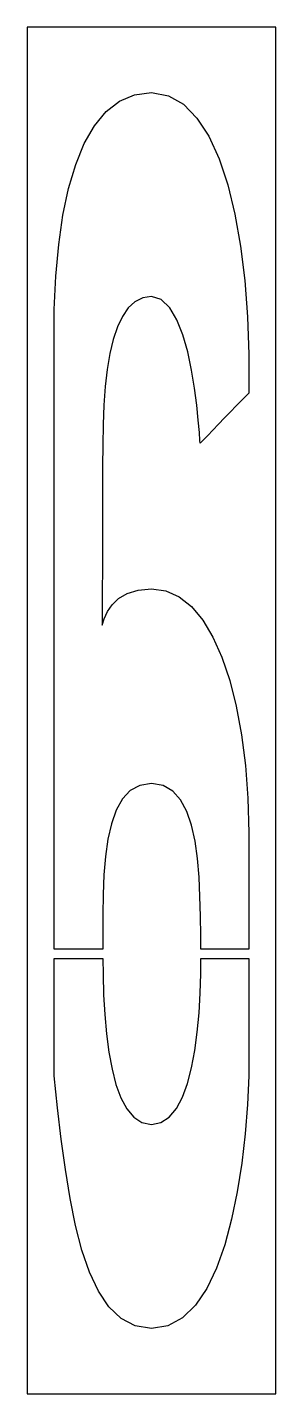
# Model space of a CAD drawing. Extents: x 0 to 20, y 0 to 110.
import ezdxf

# ---------------------------------------------------------------- set-up
doc = ezdxf.new("R2010")
doc.units = 0
doc.layers.add('CUT', color=7, linetype='Continuous')
doc.layers.add('OUTSIDE', color=1, linetype='Continuous')

msp = doc.modelspace()

# ---------------------------------------------------------------- linework, layer by layer
at = {"layer": 'CUT'}
for points in [[(8.0449, 64.408), (8.9171, 64.6824), (9.9951, 64.8), (11.1515, 64.6432), (12.2295, 64.163), (13.2193, 63.3692), (14.1209, 62.2716), (14.9441, 60.9094), (15.6693, 59.2924), (16.2965, 57.4206), (16.8257, 55.343), (17.2471, 53.0498), (17.5607, 50.5802), (17.7567, 47.9342), (17.8449, 45.1412), (17.8449, 43.5144), (17.8449, 41.8778), (17.8449, 40.251), (17.8449, 38.6242), (17.8449, 36.9876), (17.8449, 35.776), (13.9711, 35.776), (13.9641, 36.8798), (13.9445, 38.4478), (13.9053, 40.0354), (13.8367, 41.5838), (13.6995, 43.0832), (13.5035, 44.4846), (13.2193, 45.7586), (12.8371, 46.8758), (12.3373, 47.8068), (11.7101, 48.5124), (10.9359, 48.9534), (9.9951, 49.12), (9.0641, 48.973), (8.2899, 48.5516), (7.6529, 47.8754), (7.1629, 46.9738), (6.7807, 45.886), (6.4965, 44.6316), (6.3005, 43.2498), (6.1731, 41.7602), (6.1045, 40.1922), (6.0751, 38.5752), (6.0751, 36.9582), (6.0751, 35.776), (2.1551, 35.776), (2.1551, 40.2902), (2.1551, 45.2), (2.1551, 50.1), (2.1551, 55.0098), (2.1551, 59.9098), (2.1551, 64.8196), (2.1551, 69.7196), (2.1551, 74.6294), (2.1551, 79.5294), (2.1551, 84.4392), (2.1747, 87.2812), (2.3021, 89.9762), (2.5275, 92.5144), (2.8705, 94.8762), (3.3213, 97.0322), (3.8995, 98.9628), (4.5855, 100.6484), (5.4087, 102.0792), (6.3495, 103.2258), (7.4275, 104.0588), (8.6427, 104.5684), (9.9951, 104.7448), (11.3573, 104.49), (12.5725, 103.804), (13.6603, 102.6966), (14.6109, 101.2266), (15.4439, 99.4234), (16.1397, 97.3262), (16.7179, 94.9644), (17.1785, 92.3772), (17.5117, 89.6136), (17.7371, 86.6932), (17.8449, 83.665), (17.8449, 80.5584), (17.7567, 80.48), (17.5509, 80.2644), (17.2275, 79.9312), (16.8159, 79.5196), (16.3651, 79.0492), (15.8751, 78.5494), (15.3851, 78.0398), (14.9343, 77.5694), (14.5325, 77.148), (14.2091, 76.8148), (13.9935, 76.5894), (13.9151, 76.511), (13.8955, 76.7462), (13.8563, 77.393), (13.7681, 78.3632), (13.6407, 79.5784), (13.4643, 80.9602), (13.2193, 82.4106), (12.9155, 83.8708), (12.5235, 85.2526), (12.0433, 86.458), (11.4651, 87.4282), (10.7889, 88.075), (9.9951, 88.32), (9.2895, 88.222), (8.6623, 87.9084), (8.1233, 87.4086), (7.6529, 86.7324), (7.2511, 85.8798), (6.9179, 84.8704), (6.6533, 83.7336), (6.4377, 82.4596), (6.2809, 81.0778), (6.1731, 79.5882), (6.1045, 78.0202), (6.0751, 76.3738), (6.0653, 74.6588), (6.0653, 72.9144), (6.0555, 71.17), (6.0555, 69.4452), (6.0457, 67.789), (6.0457, 66.2308), (6.0359, 64.8), (6.0359, 63.526), (6.0261, 62.4578), (6.0261, 61.8819), (6.1829, 62.3892), (6.4475, 62.9576), (6.8297, 63.5064), (7.3491, 64.0062)], [(17.8449, 32.0974), (17.8449, 30.4706), (17.8449, 28.8438), (17.8449, 27.2072), (17.8449, 25.5804), (17.7273, 23.2676), (17.5411, 20.9058), (17.2667, 18.5538), (16.9041, 16.2508), (16.4533, 14.0458), (15.8947, 11.978), (15.2283, 10.1062), (14.4443, 8.4794), (13.5329, 7.127), (12.4941, 6.1078), (11.3181, 5.4708), (9.9951, 5.2552), (8.6917, 5.4708), (7.5549, 6.0588), (6.5749, 6.9996), (5.7321, 8.2442), (5.0069, 9.7828), (4.3993, 11.5566), (3.8799, 13.546), (3.4389, 15.7216), (3.0665, 18.0442), (2.7333, 20.4844), (2.4393, 23.0128), (2.1551, 25.5804), (2.1551, 30.4804), (2.1551, 35.024), (6.079, 35.024), (6.0947, 33.734), (6.1437, 32.117), (6.2319, 30.5196), (6.3691, 28.9712), (6.5651, 27.4914), (6.8199, 26.1292), (7.1335, 24.8944), (7.5255, 23.8164), (8.0057, 22.9344), (8.5741, 22.2582), (9.2307, 21.8368), (9.9951, 21.68), (10.7595, 21.827), (11.4357, 22.2582), (12.0041, 22.954), (12.4941, 23.8654), (12.8959, 24.9728), (13.2291, 26.237), (13.4937, 27.6286), (13.6897, 29.1084), (13.8269, 30.6568), (13.9151, 32.2346), (13.9641, 33.8026), (13.9719, 35.024), (17.8449, 35.024), (17.8449, 33.734)]]:
    msp.add_lwpolyline(points, close=True, dxfattribs=at)
at = {"layer": 'OUTSIDE'}
msp.add_lwpolyline([(0, 0), (20, 0), (20, 110), (0, 110)], close=True, dxfattribs=at)

doc.saveas('drawing.dxf')
